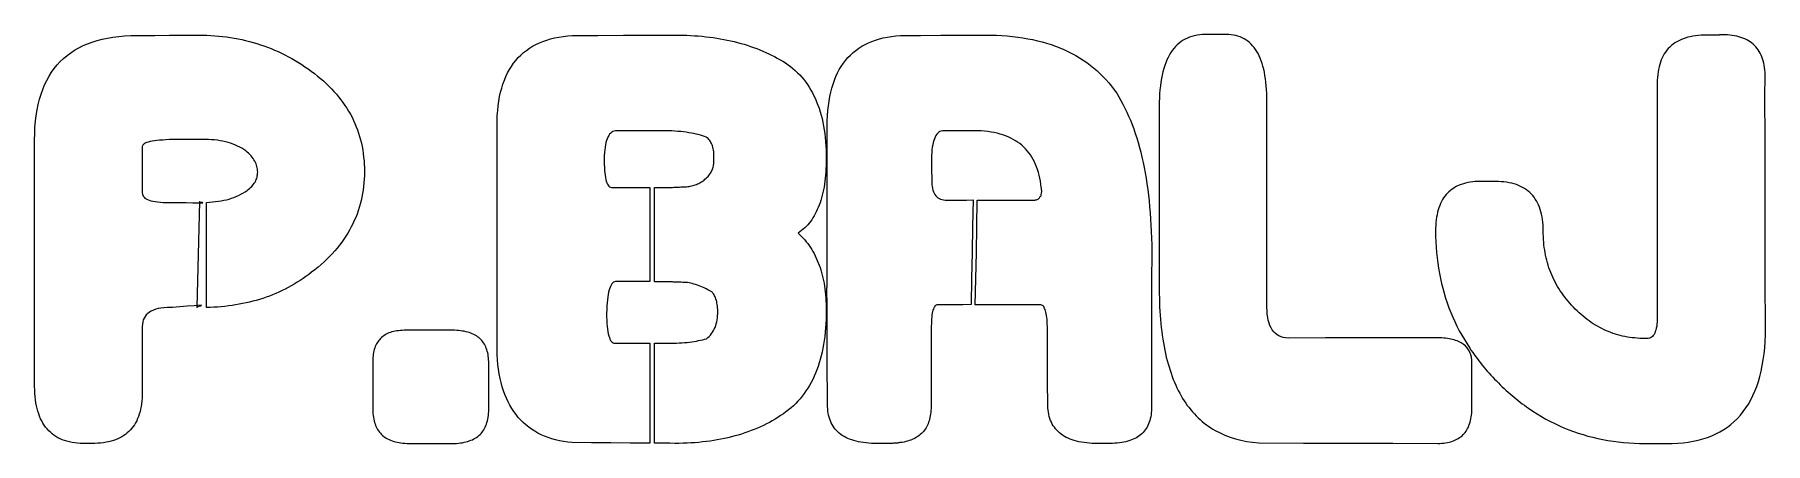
# Model space of a CAD drawing. Header units: millimetres. Extents: x 8 to 95, y 4 to 126.
# Drawn here: x 52.58 to 65.52, y 3.61 to 6.66 of the extents above; entities that cross this region are included whole.
import ezdxf

# ---------------------------------------------------------------- set-up
doc = ezdxf.new("R2010")
doc.units = ezdxf.units.MM
doc.header["$MEASUREMENT"] = 0
doc.layers.add('text outlines', color=7, linetype='Continuous', lineweight=0)

# ---------------------------------------------------------------- blocks, each defined once
blk = doc.blocks.new('Block_0')
at = {"layer": 'text outlines', "color": 7, "lineweight": 9}
for points, knots in [([(54.669, 6.371), (54.607, 6.419), (54.542, 6.461), (54.474, 6.497), (54.407, 6.533), (54.337, 6.563), (54.265, 6.587), (54.193, 6.611), (54.118, 6.629), (54.041, 6.641), (53.964, 6.653), (53.885, 6.659), (53.803, 6.659), (53.803, 6.659), (53.694, 6.659), (53.694, 6.659), (53.694, 6.659), (53.585, 6.658), (53.585, 6.658), (53.585, 6.658), (53.476, 6.657), (53.476, 6.657), (53.476, 6.657), (53.367, 6.656), (53.367, 6.656), (53.367, 6.656), (53.361, 6.656), (53.361, 6.656), (53.361, 6.656), (53.355, 6.656), (53.355, 6.656), (53.355, 6.656), (53.349, 6.656), (53.349, 6.656), (53.349, 6.656), (53.343, 6.656), (53.343, 6.656), (53.215, 6.656), (53.103, 6.64), (53.008, 6.607), (52.912, 6.575), (52.832, 6.526), (52.769, 6.461), (52.705, 6.396), (52.657, 6.314), (52.625, 6.217), (52.593, 6.119), (52.577, 6.005), (52.577, 5.875), (52.577, 5.875), (52.577, 5.414), (52.577, 5.414), (52.577, 5.414), (52.577, 4.953), (52.577, 4.953), (52.577, 4.953), (52.577, 4.492), (52.577, 4.492), (52.577, 4.492), (52.577, 4.031), (52.577, 4.031), (52.578, 3.96), (52.586, 3.899), (52.602, 3.846), (52.617, 3.793), (52.64, 3.749), (52.671, 3.713), (52.701, 3.678), (52.739, 3.651), (52.784, 3.633), (52.829, 3.615), (52.881, 3.606), (52.941, 3.605), (52.941, 3.605), (52.963, 3.605), (52.963, 3.605), (52.963, 3.605), (52.985, 3.605), (52.985, 3.605), (52.985, 3.605), (53.006, 3.605), (53.006, 3.605), (53.006, 3.605), (53.028, 3.605), (53.028, 3.605), (53.087, 3.607), (53.139, 3.616), (53.183, 3.633), (53.227, 3.649), (53.264, 3.674), (53.294, 3.706), (53.323, 3.738), (53.345, 3.777), (53.36, 3.825), (53.375, 3.872), (53.382, 3.927), (53.382, 3.99), (53.382, 3.99), (53.382, 4.112), (53.382, 4.112), (53.382, 4.112), (53.382, 4.235), (53.382, 4.235), (53.382, 4.235), (53.382, 4.358), (53.382, 4.358), (53.382, 4.358), (53.382, 4.48), (53.382, 4.48), (53.382, 4.504), (53.386, 4.525), (53.395, 4.542), (53.404, 4.56), (53.417, 4.575), (53.435, 4.587), (53.453, 4.598), (53.475, 4.607), (53.501, 4.613), (53.528, 4.619), (53.558, 4.622), (53.594, 4.622), (53.594, 4.622), (53.597, 4.622), (53.597, 4.622), (53.597, 4.622), (53.601, 4.622), (53.601, 4.622), (53.601, 4.622), (53.604, 4.622), (53.604, 4.622), (53.604, 4.622), (53.608, 4.622), (53.608, 4.622), (53.608, 4.622), (53.662, 4.626), (53.662, 4.626), (53.662, 4.626), (53.717, 4.631), (53.717, 4.631), (53.717, 4.631), (53.771, 4.635), (53.771, 4.635), (53.771, 4.635), (53.826, 4.639), (53.826, 4.639), (53.826, 4.639), (53.817, 4.635), (53.817, 4.635), (53.817, 4.635), (53.808, 4.632), (53.808, 4.632), (53.808, 4.632), (53.798, 4.628), (53.798, 4.628), (53.798, 4.628), (53.789, 4.625), (53.789, 4.625), (53.791, 4.625), (53.792, 4.625), (53.791, 4.625), (53.791, 4.625), (53.79, 4.625), (53.789, 4.625), (53.789, 4.625), (53.788, 4.625), (53.787, 4.625), (53.787, 4.625), (53.788, 4.625), (53.789, 4.625), (53.789, 4.625), (53.794, 4.821), (53.794, 4.821), (53.794, 4.821), (53.8, 5.018), (53.8, 5.018), (53.8, 5.018), (53.805, 5.215), (53.805, 5.215), (53.805, 5.215), (53.81, 5.412), (53.81, 5.412), (53.807, 5.412), (53.808, 5.412), (53.811, 5.411), (53.813, 5.41), (53.817, 5.409), (53.822, 5.408), (53.826, 5.407), (53.83, 5.407), (53.833, 5.406), (53.835, 5.405), (53.836, 5.405), (53.833, 5.405), (53.833, 5.405), (53.828, 5.405), (53.828, 5.405), (53.828, 5.405), (53.822, 5.405), (53.822, 5.405), (53.822, 5.405), (53.816, 5.405), (53.816, 5.405), (53.816, 5.405), (53.811, 5.405), (53.811, 5.405), (53.811, 5.405), (53.76, 5.405), (53.76, 5.405), (53.76, 5.405), (53.71, 5.406), (53.71, 5.406), (53.71, 5.406), (53.66, 5.406), (53.66, 5.406), (53.66, 5.406), (53.609, 5.406), (53.609, 5.406), (53.609, 5.406), (53.604, 5.406), (53.604, 5.406), (53.604, 5.406), (53.598, 5.406), (53.598, 5.406), (53.598, 5.406), (53.593, 5.406), (53.593, 5.406), (53.593, 5.406), (53.587, 5.406), (53.587, 5.406), (53.553, 5.406), (53.523, 5.408), (53.497, 5.411), (53.472, 5.414), (53.45, 5.418), (53.433, 5.424), (53.416, 5.43), (53.403, 5.438), (53.395, 5.447), (53.386, 5.456), (53.382, 5.466), (53.382, 5.478), (53.382, 5.478), (53.382, 5.565), (53.382, 5.565), (53.382, 5.565), (53.382, 5.652), (53.382, 5.652), (53.382, 5.652), (53.382, 5.739), (53.382, 5.739), (53.382, 5.739), (53.382, 5.825), (53.382, 5.825), (53.382, 5.833), (53.387, 5.84), (53.396, 5.846), (53.406, 5.852), (53.42, 5.857), (53.44, 5.862), (53.459, 5.866), (53.483, 5.87), (53.512, 5.872), (53.541, 5.875), (53.574, 5.877), (53.613, 5.878), (53.613, 5.878), (53.673, 5.878), (53.673, 5.878), (53.673, 5.878), (53.733, 5.878), (53.733, 5.878), (53.733, 5.878), (53.793, 5.878), (53.793, 5.878), (53.793, 5.878), (53.854, 5.878), (53.854, 5.878), (53.885, 5.878), (53.915, 5.876), (53.944, 5.872), (53.972, 5.868), (53.999, 5.862), (54.024, 5.855), (54.049, 5.848), (54.073, 5.839), (54.095, 5.829), (54.117, 5.819), (54.137, 5.807), (54.156, 5.793), (54.171, 5.781), (54.184, 5.769), (54.195, 5.756), (54.206, 5.743), (54.215, 5.731), (54.223, 5.717), (54.23, 5.704), (54.236, 5.69), (54.239, 5.677), (54.243, 5.663), (54.245, 5.648), (54.245, 5.634), (54.245, 5.621), (54.243, 5.608), (54.24, 5.596), (54.237, 5.584), (54.232, 5.572), (54.225, 5.56), (54.218, 5.549), (54.21, 5.538), (54.2, 5.527), (54.19, 5.517), (54.178, 5.507), (54.165, 5.497), (54.146, 5.483), (54.125, 5.471), (54.102, 5.46), (54.08, 5.449), (54.056, 5.44), (54.031, 5.433), (54.006, 5.426), (53.979, 5.42), (53.951, 5.416), (53.923, 5.412), (53.893, 5.409), (53.862, 5.408), (53.862, 5.408), (53.862, 5.212), (53.862, 5.212), (53.862, 5.212), (53.862, 5.015), (53.862, 5.015), (53.862, 5.015), (53.862, 4.819), (53.862, 4.819), (53.862, 4.819), (53.862, 4.622), (53.862, 4.622), (53.937, 4.623), (54.009, 4.629), (54.08, 4.641), (54.15, 4.652), (54.217, 4.669), (54.283, 4.69), (54.349, 4.712), (54.412, 4.739), (54.473, 4.772), (54.534, 4.804), (54.592, 4.842), (54.648, 4.885), (54.714, 4.935), (54.772, 4.989), (54.821, 5.045), (54.87, 5.101), (54.912, 5.161), (54.944, 5.224), (54.977, 5.286), (55.002, 5.352), (55.018, 5.421), (55.035, 5.49), (55.043, 5.562), (55.043, 5.637), (55.043, 5.712), (55.035, 5.783), (55.02, 5.85), (55.004, 5.918), (54.981, 5.983), (54.95, 6.044), (54.918, 6.105), (54.879, 6.163), (54.833, 6.217), (54.786, 6.272), (54.731, 6.323), (54.669, 6.371)], [0, 0, 0, 0, 1, 1, 1, 2, 2, 2, 3, 3, 3, 4, 4, 4, 5, 5, 5, 6, 6, 6, 7, 7, 7, 8, 8, 8, 9, 9, 9, 10, 10, 10, 11, 11, 11, 12, 12, 12, 13, 13, 13, 14, 14, 14, 15, 15, 15, 16, 16, 16, 17, 17, 17, 18, 18, 18, 19, 19, 19, 20, 20, 20, 21, 21, 21, 22, 22, 22, 23, 23, 23, 24, 24, 24, 25, 25, 25, 26, 26, 26, 27, 27, 27, 28, 28, 28, 29, 29, 29, 30, 30, 30, 31, 31, 31, 32, 32, 32, 33, 33, 33, 34, 34, 34, 35, 35, 35, 36, 36, 36, 37, 37, 37, 38, 38, 38, 39, 39, 39, 40, 40, 40, 41, 41, 41, 42, 42, 42, 43, 43, 43, 44, 44, 44, 45, 45, 45, 46, 46, 46, 47, 47, 47, 48, 48, 48, 49, 49, 49, 50, 50, 50, 51, 51, 51, 52, 52, 52, 53, 53, 53, 54, 54, 54, 55, 55, 55, 56, 56, 56, 57, 57, 57, 58, 58, 58, 59, 59, 59, 60, 60, 60, 61, 61, 61, 62, 62, 62, 63, 63, 63, 64, 64, 64, 65, 65, 65, 66, 66, 66, 67, 67, 67, 68, 68, 68, 69, 69, 69, 70, 70, 70, 71, 71, 71, 72, 72, 72, 73, 73, 73, 74, 74, 74, 75, 75, 75, 76, 76, 76, 77, 77, 77, 78, 78, 78, 79, 79, 79, 80, 80, 80, 81, 81, 81, 82, 82, 82, 83, 83, 83, 84, 84, 84, 85, 85, 85, 86, 86, 86, 87, 87, 87, 88, 88, 88, 89, 89, 89, 90, 90, 90, 91, 91, 91, 92, 92, 92, 93, 93, 93, 94, 94, 94, 95, 95, 95, 96, 96, 96, 97, 97, 97, 98, 98, 98, 99, 99, 99, 100, 100, 100, 101, 101, 101, 102, 102, 102, 103, 103, 103, 104, 104, 104, 105, 105, 105, 106, 106, 106, 107, 107, 107, 108, 108, 108, 109, 109, 109, 110, 110, 110, 111, 111, 111, 112, 112, 112, 113, 113, 113, 114, 114, 114, 115, 115, 115, 116, 116, 116, 117, 117, 117, 118, 118, 118, 119, 119, 119, 120, 120, 120, 121, 121, 121, 122, 122, 122, 123, 123, 123, 124, 124, 124, 124]), ([(58.495, 5.735), (58.495, 5.823), (58.489, 5.905), (58.475, 5.979), (58.462, 6.054), (58.441, 6.122), (58.414, 6.182), (58.387, 6.243), (58.353, 6.297), (58.313, 6.344), (58.272, 6.39), (58.225, 6.43), (58.171, 6.463), (58.117, 6.495), (58.059, 6.524), (57.998, 6.549), (57.938, 6.573), (57.874, 6.594), (57.807, 6.61), (57.739, 6.627), (57.669, 6.639), (57.595, 6.647), (57.521, 6.655), (57.444, 6.659), (57.364, 6.659), (57.364, 6.659), (57.172, 6.659), (57.172, 6.659), (57.172, 6.659), (56.98, 6.658), (56.98, 6.658), (56.98, 6.658), (56.788, 6.657), (56.788, 6.657), (56.788, 6.657), (56.597, 6.656), (56.597, 6.656), (56.503, 6.65), (56.421, 6.632), (56.351, 6.601), (56.28, 6.57), (56.222, 6.526), (56.175, 6.47), (56.128, 6.413), (56.093, 6.344), (56.069, 6.262), (56.046, 6.181), (56.034, 6.086), (56.034, 5.979), (56.034, 5.979), (56.034, 5.551), (56.034, 5.551), (56.034, 5.551), (56.034, 5.124), (56.034, 5.124), (56.034, 5.124), (56.034, 4.696), (56.034, 4.696), (56.034, 4.696), (56.034, 4.269), (56.034, 4.269), (56.041, 4.167), (56.057, 4.077), (56.083, 3.999), (56.11, 3.921), (56.147, 3.855), (56.193, 3.8), (56.24, 3.745), (56.297, 3.702), (56.364, 3.67), (56.431, 3.639), (56.508, 3.619), (56.595, 3.611), (56.595, 3.611), (56.74, 3.61), (56.74, 3.61), (56.74, 3.61), (56.885, 3.609), (56.885, 3.609), (56.885, 3.609), (57.03, 3.608), (57.03, 3.608), (57.03, 3.608), (57.176, 3.608), (57.176, 3.608), (57.176, 3.608), (57.176, 3.794), (57.176, 3.794), (57.176, 3.794), (57.176, 3.981), (57.176, 3.981), (57.176, 3.981), (57.176, 4.168), (57.176, 4.168), (57.176, 4.168), (57.176, 4.355), (57.176, 4.355), (57.176, 4.355), (57.111, 4.355), (57.111, 4.355), (57.111, 4.355), (57.046, 4.355), (57.046, 4.355), (57.046, 4.355), (56.981, 4.354), (56.981, 4.354), (56.981, 4.354), (56.916, 4.354), (56.916, 4.354), (56.906, 4.354), (56.897, 4.359), (56.889, 4.368), (56.881, 4.377), (56.875, 4.392), (56.87, 4.41), (56.864, 4.429), (56.86, 4.453), (56.858, 4.481), (56.855, 4.509), (56.853, 4.542), (56.853, 4.579), (56.854, 4.618), (56.856, 4.651), (56.859, 4.68), (56.862, 4.709), (56.867, 4.733), (56.872, 4.753), (56.878, 4.773), (56.885, 4.788), (56.892, 4.798), (56.9, 4.808), (56.909, 4.814), (56.92, 4.815), (56.92, 4.815), (56.984, 4.815), (56.984, 4.815), (56.984, 4.815), (57.048, 4.815), (57.048, 4.815), (57.048, 4.815), (57.112, 4.815), (57.112, 4.815), (57.112, 4.815), (57.176, 4.815), (57.176, 4.815), (57.176, 4.815), (57.176, 4.991), (57.176, 4.991), (57.176, 4.991), (57.176, 5.168), (57.176, 5.168), (57.176, 5.168), (57.176, 5.344), (57.176, 5.344), (57.176, 5.344), (57.176, 5.52), (57.176, 5.52), (57.176, 5.52), (57.109, 5.52), (57.109, 5.52), (57.109, 5.52), (57.042, 5.519), (57.042, 5.519), (57.042, 5.519), (56.976, 5.518), (56.976, 5.518), (56.976, 5.518), (56.909, 5.518), (56.909, 5.518), (56.909, 5.518), (56.906, 5.518), (56.906, 5.518), (56.906, 5.518), (56.903, 5.518), (56.903, 5.518), (56.903, 5.518), (56.9, 5.518), (56.9, 5.518), (56.9, 5.518), (56.897, 5.518), (56.897, 5.518), (56.887, 5.518), (56.878, 5.522), (56.87, 5.53), (56.863, 5.538), (56.856, 5.55), (56.851, 5.567), (56.846, 5.583), (56.842, 5.604), (56.84, 5.628), (56.837, 5.653), (56.836, 5.681), (56.836, 5.714), (56.836, 5.714), (56.836, 5.719), (56.836, 5.719), (56.836, 5.719), (56.836, 5.724), (56.836, 5.724), (56.836, 5.724), (56.836, 5.73), (56.836, 5.73), (56.836, 5.73), (56.836, 5.735), (56.836, 5.735), (56.836, 5.767), (56.838, 5.796), (56.842, 5.821), (56.845, 5.846), (56.851, 5.867), (56.858, 5.884), (56.865, 5.902), (56.873, 5.915), (56.884, 5.925), (56.894, 5.935), (56.906, 5.941), (56.92, 5.943), (56.92, 5.943), (57.013, 5.943), (57.013, 5.943), (57.013, 5.943), (57.106, 5.943), (57.106, 5.943), (57.106, 5.943), (57.199, 5.943), (57.199, 5.943), (57.199, 5.943), (57.292, 5.943), (57.292, 5.943), (57.325, 5.943), (57.357, 5.941), (57.386, 5.939), (57.416, 5.937), (57.443, 5.933), (57.469, 5.929), (57.494, 5.925), (57.518, 5.921), (57.539, 5.915), (57.561, 5.909), (57.58, 5.903), (57.598, 5.895), (57.608, 5.889), (57.616, 5.881), (57.624, 5.871), (57.631, 5.862), (57.637, 5.851), (57.642, 5.839), (57.647, 5.827), (57.65, 5.813), (57.653, 5.798), (57.655, 5.783), (57.656, 5.766), (57.656, 5.749), (57.656, 5.745), (57.656, 5.742), (57.656, 5.738), (57.656, 5.734), (57.656, 5.731), (57.656, 5.727), (57.656, 5.723), (57.655, 5.72), (57.655, 5.716), (57.655, 5.712), (57.655, 5.708), (57.655, 5.704), (57.655, 5.693), (57.653, 5.683), (57.65, 5.672), (57.648, 5.661), (57.644, 5.651), (57.638, 5.641), (57.633, 5.63), (57.626, 5.62), (57.618, 5.61), (57.61, 5.6), (57.6, 5.59), (57.589, 5.581), (57.58, 5.572), (57.57, 5.565), (57.559, 5.559), (57.548, 5.552), (57.537, 5.547), (57.525, 5.542), (57.514, 5.538), (57.502, 5.534), (57.489, 5.531), (57.476, 5.528), (57.463, 5.526), (57.45, 5.525), (57.436, 5.524), (57.422, 5.523), (57.408, 5.523), (57.394, 5.522), (57.38, 5.521), (57.366, 5.521), (57.352, 5.52), (57.338, 5.52), (57.324, 5.52), (57.309, 5.52), (57.295, 5.519), (57.28, 5.519), (57.28, 5.519), (57.273, 5.519), (57.273, 5.519), (57.273, 5.519), (57.265, 5.519), (57.265, 5.519), (57.265, 5.519), (57.257, 5.519), (57.257, 5.519), (57.257, 5.519), (57.249, 5.519), (57.249, 5.519), (57.249, 5.519), (57.24, 5.519), (57.24, 5.519), (57.24, 5.519), (57.231, 5.519), (57.231, 5.519), (57.231, 5.519), (57.221, 5.519), (57.221, 5.519), (57.221, 5.519), (57.212, 5.519), (57.212, 5.519), (57.212, 5.519), (57.212, 5.343), (57.212, 5.343), (57.212, 5.343), (57.212, 5.167), (57.212, 5.167), (57.212, 5.167), (57.212, 4.99), (57.212, 4.99), (57.212, 4.99), (57.212, 4.814), (57.212, 4.814), (57.212, 4.814), (57.225, 4.814), (57.225, 4.814), (57.225, 4.814), (57.238, 4.814), (57.238, 4.814), (57.238, 4.814), (57.252, 4.814), (57.252, 4.814), (57.252, 4.814), (57.265, 4.814), (57.265, 4.814), (57.265, 4.814), (57.273, 4.814), (57.273, 4.814), (57.273, 4.814), (57.281, 4.814), (57.281, 4.814), (57.281, 4.814), (57.289, 4.814), (57.289, 4.814), (57.289, 4.814), (57.297, 4.814), (57.297, 4.814), (57.305, 4.814), (57.313, 4.813), (57.322, 4.813), (57.332, 4.813), (57.342, 4.813), (57.354, 4.812), (57.365, 4.812), (57.377, 4.812), (57.391, 4.811), (57.404, 4.811), (57.419, 4.81), (57.434, 4.809), (57.449, 4.809), (57.465, 4.807), (57.482, 4.803), (57.498, 4.8), (57.514, 4.795), (57.532, 4.789), (57.549, 4.784), (57.566, 4.776), (57.584, 4.768), (57.602, 4.759), (57.62, 4.75), (57.639, 4.738), (57.646, 4.733), (57.652, 4.725), (57.657, 4.717), (57.663, 4.708), (57.667, 4.697), (57.671, 4.685), (57.675, 4.673), (57.678, 4.659), (57.68, 4.644), (57.683, 4.628), (57.684, 4.612), (57.685, 4.593), (57.685, 4.57), (57.683, 4.549), (57.68, 4.529), (57.676, 4.509), (57.671, 4.491), (57.664, 4.473), (57.657, 4.456), (57.648, 4.441), (57.637, 4.426), (57.627, 4.412), (57.614, 4.399), (57.6, 4.388), (57.582, 4.383), (57.562, 4.378), (57.541, 4.374), (57.52, 4.37), (57.498, 4.366), (57.473, 4.363), (57.449, 4.36), (57.423, 4.358), (57.396, 4.357), (57.369, 4.355), (57.34, 4.354), (57.309, 4.354), (57.309, 4.354), (57.285, 4.354), (57.285, 4.354), (57.285, 4.354), (57.261, 4.354), (57.261, 4.354), (57.261, 4.354), (57.236, 4.354), (57.236, 4.354), (57.236, 4.354), (57.212, 4.354), (57.212, 4.354), (57.212, 4.354), (57.212, 4.167), (57.212, 4.167), (57.212, 4.167), (57.212, 3.98), (57.212, 3.98), (57.212, 3.98), (57.212, 3.793), (57.212, 3.793), (57.212, 3.793), (57.212, 3.606), (57.212, 3.606), (57.212, 3.606), (57.25, 3.606), (57.25, 3.606), (57.25, 3.606), (57.288, 3.606), (57.288, 3.606), (57.288, 3.606), (57.326, 3.606), (57.326, 3.606), (57.326, 3.606), (57.364, 3.605), (57.364, 3.605), (57.446, 3.605), (57.524, 3.61), (57.599, 3.619), (57.673, 3.628), (57.744, 3.642), (57.812, 3.661), (57.879, 3.679), (57.943, 3.702), (58.004, 3.73), (58.064, 3.757), (58.121, 3.79), (58.175, 3.827), (58.228, 3.863), (58.275, 3.907), (58.315, 3.958), (58.355, 4.009), (58.389, 4.066), (58.415, 4.131), (58.442, 4.196), (58.462, 4.267), (58.475, 4.346), (58.489, 4.424), (58.495, 4.509), (58.495, 4.602), (58.495, 4.666), (58.491, 4.726), (58.482, 4.782), (58.474, 4.839), (58.46, 4.891), (58.443, 4.939), (58.425, 4.987), (58.403, 5.031), (58.377, 5.071), (58.351, 5.11), (58.32, 5.146), (58.285, 5.178), (58.32, 5.201), (58.351, 5.23), (58.377, 5.265), (58.403, 5.3), (58.425, 5.341), (58.443, 5.387), (58.46, 5.433), (58.474, 5.486), (58.482, 5.544), (58.491, 5.602), (58.495, 5.665), (58.495, 5.735)], [0, 0, 0, 0, 1, 1, 1, 2, 2, 2, 3, 3, 3, 4, 4, 4, 5, 5, 5, 6, 6, 6, 7, 7, 7, 8, 8, 8, 9, 9, 9, 10, 10, 10, 11, 11, 11, 12, 12, 12, 13, 13, 13, 14, 14, 14, 15, 15, 15, 16, 16, 16, 17, 17, 17, 18, 18, 18, 19, 19, 19, 20, 20, 20, 21, 21, 21, 22, 22, 22, 23, 23, 23, 24, 24, 24, 25, 25, 25, 26, 26, 26, 27, 27, 27, 28, 28, 28, 29, 29, 29, 30, 30, 30, 31, 31, 31, 32, 32, 32, 33, 33, 33, 34, 34, 34, 35, 35, 35, 36, 36, 36, 37, 37, 37, 38, 38, 38, 39, 39, 39, 40, 40, 40, 41, 41, 41, 42, 42, 42, 43, 43, 43, 44, 44, 44, 45, 45, 45, 46, 46, 46, 47, 47, 47, 48, 48, 48, 49, 49, 49, 50, 50, 50, 51, 51, 51, 52, 52, 52, 53, 53, 53, 54, 54, 54, 55, 55, 55, 56, 56, 56, 57, 57, 57, 58, 58, 58, 59, 59, 59, 60, 60, 60, 61, 61, 61, 62, 62, 62, 63, 63, 63, 64, 64, 64, 65, 65, 65, 66, 66, 66, 67, 67, 67, 68, 68, 68, 69, 69, 69, 70, 70, 70, 71, 71, 71, 72, 72, 72, 73, 73, 73, 74, 74, 74, 75, 75, 75, 76, 76, 76, 77, 77, 77, 78, 78, 78, 79, 79, 79, 80, 80, 80, 81, 81, 81, 82, 82, 82, 83, 83, 83, 84, 84, 84, 85, 85, 85, 86, 86, 86, 87, 87, 87, 88, 88, 88, 89, 89, 89, 90, 90, 90, 91, 91, 91, 92, 92, 92, 93, 93, 93, 94, 94, 94, 95, 95, 95, 96, 96, 96, 97, 97, 97, 98, 98, 98, 99, 99, 99, 100, 100, 100, 101, 101, 101, 102, 102, 102, 103, 103, 103, 104, 104, 104, 105, 105, 105, 106, 106, 106, 107, 107, 107, 108, 108, 108, 109, 109, 109, 110, 110, 110, 111, 111, 111, 112, 112, 112, 113, 113, 113, 114, 114, 114, 115, 115, 115, 116, 116, 116, 117, 117, 117, 118, 118, 118, 119, 119, 119, 120, 120, 120, 121, 121, 121, 122, 122, 122, 123, 123, 123, 124, 124, 124, 125, 125, 125, 126, 126, 126, 127, 127, 127, 128, 128, 128, 129, 129, 129, 130, 130, 130, 131, 131, 131, 132, 132, 132, 133, 133, 133, 134, 134, 134, 135, 135, 135, 136, 136, 136, 137, 137, 137, 138, 138, 138, 139, 139, 139, 140, 140, 140, 141, 141, 141, 142, 142, 142, 143, 143, 143, 144, 144, 144, 145, 145, 145, 146, 146, 146, 147, 147, 147, 148, 148, 148, 149, 149, 149, 150, 150, 150, 151, 151, 151, 152, 152, 152, 153, 153, 153, 154, 154, 154, 155, 155, 155, 156, 156, 156, 157, 157, 157, 158, 158, 158, 159, 159, 159, 160, 160, 160, 161, 161, 161, 162, 162, 162, 163, 163, 163, 164, 164, 164, 165, 165, 165, 166, 166, 166, 167, 167, 167, 168, 168, 168, 168]), ([(60.667, 6.224), (60.617, 6.296), (60.559, 6.36), (60.494, 6.414), (60.428, 6.469), (60.354, 6.514), (60.272, 6.55), (60.19, 6.587), (60.1, 6.614), (60.002, 6.632), (59.904, 6.65), (59.798, 6.659), (59.684, 6.659), (59.684, 6.659), (59.676, 6.659), (59.676, 6.659), (59.676, 6.659), (59.668, 6.659), (59.668, 6.659), (59.668, 6.659), (59.661, 6.659), (59.661, 6.659), (59.661, 6.659), (59.653, 6.659), (59.653, 6.659), (59.653, 6.659), (59.502, 6.659), (59.502, 6.659), (59.502, 6.659), (59.351, 6.658), (59.351, 6.658), (59.351, 6.658), (59.201, 6.657), (59.201, 6.657), (59.201, 6.657), (59.05, 6.656), (59.05, 6.656), (58.959, 6.65), (58.879, 6.632), (58.811, 6.601), (58.742, 6.57), (58.685, 6.526), (58.64, 6.47), (58.594, 6.413), (58.56, 6.344), (58.537, 6.262), (58.514, 6.181), (58.503, 6.086), (58.503, 5.979), (58.503, 5.979), (58.503, 5.677), (58.503, 5.677), (58.503, 5.677), (58.503, 5.375), (58.503, 5.375), (58.503, 5.375), (58.503, 5.073), (58.503, 5.073), (58.503, 5.073), (58.503, 4.771), (58.503, 4.771), (58.503, 4.771), (58.503, 4.771), (58.503, 4.771), (58.503, 4.771), (58.502, 4.771), (58.502, 4.771), (58.502, 4.771), (58.502, 4.771), (58.502, 4.771), (58.502, 4.771), (58.501, 4.771), (58.501, 4.771), (58.501, 4.771), (58.502, 4.618), (58.502, 4.618), (58.502, 4.618), (58.502, 4.465), (58.502, 4.465), (58.502, 4.465), (58.503, 4.312), (58.503, 4.312), (58.503, 4.312), (58.503, 4.159), (58.503, 4.159), (58.503, 4.159), (58.503, 4.096), (58.503, 4.096), (58.503, 4.096), (58.504, 4.033), (58.504, 4.033), (58.504, 4.033), (58.504, 3.971), (58.504, 3.971), (58.504, 3.971), (58.505, 3.908), (58.505, 3.908), (58.505, 3.908), (58.505, 3.906), (58.505, 3.906), (58.505, 3.906), (58.505, 3.904), (58.505, 3.904), (58.505, 3.904), (58.505, 3.901), (58.505, 3.901), (58.505, 3.901), (58.505, 3.899), (58.505, 3.899), (58.505, 3.851), (58.512, 3.809), (58.527, 3.773), (58.541, 3.736), (58.563, 3.706), (58.592, 3.681), (58.622, 3.657), (58.658, 3.638), (58.702, 3.626), (58.746, 3.613), (58.797, 3.606), (58.855, 3.605), (58.855, 3.605), (58.889, 3.605), (58.889, 3.605), (58.889, 3.605), (58.923, 3.605), (58.923, 3.605), (58.923, 3.605), (58.957, 3.605), (58.957, 3.605), (58.957, 3.605), (58.992, 3.605), (58.992, 3.605), (58.997, 3.606), (59.002, 3.606), (59.007, 3.606), (59.011, 3.607), (59.016, 3.607), (59.021, 3.607), (59.025, 3.608), (59.03, 3.608), (59.034, 3.609), (59.038, 3.609), (59.042, 3.61), (59.046, 3.611), (59.046, 3.611), (59.047, 3.611), (59.047, 3.611), (59.047, 3.611), (59.048, 3.611), (59.048, 3.611), (59.048, 3.611), (59.049, 3.611), (59.049, 3.611), (59.049, 3.611), (59.05, 3.611), (59.05, 3.611), (59.088, 3.616), (59.121, 3.626), (59.15, 3.64), (59.179, 3.654), (59.202, 3.673), (59.222, 3.695), (59.241, 3.718), (59.255, 3.744), (59.265, 3.775), (59.274, 3.806), (59.279, 3.841), (59.279, 3.881), (59.279, 3.881), (59.279, 3.913), (59.279, 3.913), (59.279, 3.913), (59.279, 3.945), (59.279, 3.945), (59.279, 3.945), (59.279, 3.977), (59.279, 3.977), (59.279, 3.977), (59.279, 4.009), (59.279, 4.009), (59.279, 4.017), (59.279, 4.025), (59.28, 4.033), (59.28, 4.041), (59.28, 4.049), (59.28, 4.057), (59.28, 4.066), (59.28, 4.074), (59.28, 4.082), (59.281, 4.091), (59.281, 4.099), (59.281, 4.108), (59.281, 4.108), (59.281, 4.201), (59.281, 4.201), (59.281, 4.201), (59.281, 4.295), (59.281, 4.295), (59.281, 4.295), (59.281, 4.388), (59.281, 4.388), (59.281, 4.388), (59.281, 4.482), (59.281, 4.482), (59.281, 4.509), (59.282, 4.532), (59.284, 4.552), (59.286, 4.571), (59.289, 4.588), (59.293, 4.601), (59.297, 4.614), (59.302, 4.624), (59.308, 4.631), (59.313, 4.638), (59.32, 4.641), (59.329, 4.641), (59.329, 4.641), (59.391, 4.641), (59.391, 4.641), (59.391, 4.641), (59.454, 4.642), (59.454, 4.642), (59.454, 4.642), (59.516, 4.642), (59.516, 4.642), (59.516, 4.642), (59.579, 4.643), (59.579, 4.643), (59.579, 4.643), (59.582, 4.839), (59.582, 4.839), (59.582, 4.839), (59.586, 5.034), (59.586, 5.034), (59.586, 5.034), (59.59, 5.23), (59.59, 5.23), (59.59, 5.23), (59.593, 5.426), (59.593, 5.426), (59.593, 5.426), (59.545, 5.425), (59.545, 5.425), (59.545, 5.425), (59.496, 5.425), (59.496, 5.425), (59.496, 5.425), (59.447, 5.424), (59.447, 5.424), (59.447, 5.424), (59.398, 5.424), (59.398, 5.424), (59.38, 5.424), (59.364, 5.426), (59.35, 5.432), (59.336, 5.438), (59.324, 5.446), (59.314, 5.457), (59.305, 5.469), (59.297, 5.483), (59.292, 5.5), (59.287, 5.517), (59.285, 5.536), (59.284, 5.559), (59.284, 5.559), (59.284, 5.598), (59.284, 5.598), (59.284, 5.598), (59.283, 5.636), (59.283, 5.636), (59.283, 5.636), (59.283, 5.675), (59.283, 5.675), (59.283, 5.675), (59.282, 5.714), (59.282, 5.714), (59.282, 5.714), (59.282, 5.719), (59.282, 5.719), (59.282, 5.719), (59.282, 5.724), (59.282, 5.724), (59.282, 5.724), (59.282, 5.73), (59.282, 5.73), (59.282, 5.73), (59.282, 5.735), (59.282, 5.735), (59.283, 5.767), (59.284, 5.796), (59.288, 5.821), (59.292, 5.846), (59.297, 5.867), (59.304, 5.884), (59.31, 5.902), (59.319, 5.915), (59.329, 5.925), (59.339, 5.935), (59.351, 5.941), (59.364, 5.943), (59.364, 5.943), (59.437, 5.943), (59.437, 5.943), (59.437, 5.943), (59.509, 5.943), (59.509, 5.943), (59.509, 5.943), (59.581, 5.943), (59.581, 5.943), (59.581, 5.943), (59.653, 5.943), (59.653, 5.943), (59.722, 5.938), (59.783, 5.925), (59.836, 5.905), (59.889, 5.885), (59.934, 5.857), (59.971, 5.822), (60.009, 5.786), (60.038, 5.743), (60.06, 5.692), (60.082, 5.642), (60.096, 5.584), (60.103, 5.518), (60.103, 5.515), (60.104, 5.513), (60.104, 5.51), (60.104, 5.508), (60.105, 5.505), (60.105, 5.503), (60.105, 5.501), (60.106, 5.499), (60.106, 5.496), (60.106, 5.494), (60.106, 5.492), (60.106, 5.49), (60.106, 5.481), (60.105, 5.473), (60.103, 5.466), (60.101, 5.458), (60.097, 5.452), (60.093, 5.446), (60.089, 5.441), (60.084, 5.436), (60.077, 5.432), (60.071, 5.429), (60.063, 5.426), (60.055, 5.424), (60.055, 5.424), (59.947, 5.424), (59.947, 5.424), (59.947, 5.424), (59.84, 5.424), (59.84, 5.424), (59.84, 5.424), (59.732, 5.424), (59.732, 5.424), (59.732, 5.424), (59.625, 5.424), (59.625, 5.424), (59.625, 5.424), (59.621, 5.228), (59.621, 5.228), (59.621, 5.228), (59.618, 5.032), (59.618, 5.032), (59.618, 5.032), (59.614, 4.837), (59.614, 4.837), (59.614, 4.837), (59.61, 4.641), (59.61, 4.641), (59.61, 4.641), (59.733, 4.641), (59.733, 4.641), (59.733, 4.641), (59.856, 4.641), (59.856, 4.641), (59.856, 4.641), (59.978, 4.641), (59.978, 4.641), (59.978, 4.641), (60.101, 4.641), (60.101, 4.641), (60.108, 4.64), (60.115, 4.636), (60.121, 4.628), (60.126, 4.621), (60.131, 4.611), (60.135, 4.597), (60.139, 4.583), (60.142, 4.567), (60.144, 4.547), (60.147, 4.527), (60.148, 4.505), (60.149, 4.479), (60.149, 4.479), (60.149, 4.336), (60.149, 4.336), (60.149, 4.336), (60.15, 4.193), (60.15, 4.193), (60.15, 4.193), (60.15, 4.051), (60.15, 4.051), (60.15, 4.051), (60.151, 3.908), (60.151, 3.908), (60.151, 3.858), (60.158, 3.815), (60.173, 3.777), (60.188, 3.74), (60.21, 3.709), (60.239, 3.684), (60.269, 3.658), (60.306, 3.639), (60.35, 3.626), (60.395, 3.613), (60.447, 3.606), (60.506, 3.605), (60.506, 3.605), (60.539, 3.605), (60.539, 3.605), (60.539, 3.605), (60.571, 3.605), (60.571, 3.605), (60.571, 3.605), (60.603, 3.605), (60.603, 3.605), (60.603, 3.605), (60.636, 3.605), (60.636, 3.605), (60.685, 3.607), (60.727, 3.613), (60.764, 3.626), (60.8, 3.638), (60.831, 3.655), (60.855, 3.678), (60.879, 3.701), (60.898, 3.73), (60.91, 3.763), (60.922, 3.797), (60.928, 3.836), (60.928, 3.881), (60.928, 3.881), (60.928, 4.141), (60.928, 4.141), (60.928, 4.141), (60.928, 4.401), (60.928, 4.401), (60.928, 4.401), (60.928, 4.661), (60.928, 4.661), (60.928, 4.661), (60.928, 4.921), (60.928, 4.921), (60.928, 4.927), (60.929, 4.933), (60.929, 4.939), (60.929, 4.945), (60.929, 4.951), (60.929, 4.957), (60.929, 4.963), (60.93, 4.968), (60.93, 4.974), (60.93, 4.98), (60.93, 4.986), (60.93, 4.991), (60.93, 5.127), (60.924, 5.255), (60.913, 5.374), (60.902, 5.493), (60.886, 5.604), (60.864, 5.707), (60.842, 5.81), (60.815, 5.904), (60.782, 5.99), (60.749, 6.076), (60.71, 6.154), (60.667, 6.224)], [0, 0, 0, 0, 1, 1, 1, 2, 2, 2, 3, 3, 3, 4, 4, 4, 5, 5, 5, 6, 6, 6, 7, 7, 7, 8, 8, 8, 9, 9, 9, 10, 10, 10, 11, 11, 11, 12, 12, 12, 13, 13, 13, 14, 14, 14, 15, 15, 15, 16, 16, 16, 17, 17, 17, 18, 18, 18, 19, 19, 19, 20, 20, 20, 21, 21, 21, 22, 22, 22, 23, 23, 23, 24, 24, 24, 25, 25, 25, 26, 26, 26, 27, 27, 27, 28, 28, 28, 29, 29, 29, 30, 30, 30, 31, 31, 31, 32, 32, 32, 33, 33, 33, 34, 34, 34, 35, 35, 35, 36, 36, 36, 37, 37, 37, 38, 38, 38, 39, 39, 39, 40, 40, 40, 41, 41, 41, 42, 42, 42, 43, 43, 43, 44, 44, 44, 45, 45, 45, 46, 46, 46, 47, 47, 47, 48, 48, 48, 49, 49, 49, 50, 50, 50, 51, 51, 51, 52, 52, 52, 53, 53, 53, 54, 54, 54, 55, 55, 55, 56, 56, 56, 57, 57, 57, 58, 58, 58, 59, 59, 59, 60, 60, 60, 61, 61, 61, 62, 62, 62, 63, 63, 63, 64, 64, 64, 65, 65, 65, 66, 66, 66, 67, 67, 67, 68, 68, 68, 69, 69, 69, 70, 70, 70, 71, 71, 71, 72, 72, 72, 73, 73, 73, 74, 74, 74, 75, 75, 75, 76, 76, 76, 77, 77, 77, 78, 78, 78, 79, 79, 79, 80, 80, 80, 81, 81, 81, 82, 82, 82, 83, 83, 83, 84, 84, 84, 85, 85, 85, 86, 86, 86, 87, 87, 87, 88, 88, 88, 89, 89, 89, 90, 90, 90, 91, 91, 91, 92, 92, 92, 93, 93, 93, 94, 94, 94, 95, 95, 95, 96, 96, 96, 97, 97, 97, 98, 98, 98, 99, 99, 99, 100, 100, 100, 101, 101, 101, 102, 102, 102, 103, 103, 103, 104, 104, 104, 105, 105, 105, 106, 106, 106, 107, 107, 107, 108, 108, 108, 109, 109, 109, 110, 110, 110, 111, 111, 111, 112, 112, 112, 113, 113, 113, 114, 114, 114, 115, 115, 115, 116, 116, 116, 117, 117, 117, 118, 118, 118, 119, 119, 119, 120, 120, 120, 121, 121, 121, 122, 122, 122, 123, 123, 123, 124, 124, 124, 125, 125, 125, 126, 126, 126, 127, 127, 127, 128, 128, 128, 129, 129, 129, 130, 130, 130, 131, 131, 131, 132, 132, 132, 133, 133, 133, 134, 134, 134, 135, 135, 135, 136, 136, 136, 137, 137, 137, 138, 138, 138, 139, 139, 139, 140, 140, 140, 141, 141, 141, 142, 142, 142, 143, 143, 143, 144, 144, 144, 145, 145, 145, 146, 146, 146, 147, 147, 147, 148, 148, 148, 149, 149, 149, 150, 150, 150, 151, 151, 151, 152, 152, 152, 153, 153, 153, 154, 154, 154, 155, 155, 155, 156, 156, 156, 157, 157, 157, 158, 158, 158, 159, 159, 159, 160, 160, 160, 160]), ([(63.067, 3.605), (63.067, 3.605), (62.732, 3.606), (62.732, 3.606), (62.732, 3.606), (62.398, 3.607), (62.398, 3.607), (62.398, 3.607), (62.063, 3.608), (62.063, 3.608), (62.063, 3.608), (61.729, 3.609), (61.729, 3.609), (61.605, 3.618), (61.496, 3.649), (61.404, 3.702), (61.311, 3.754), (61.233, 3.829), (61.171, 3.924), (61.109, 4.02), (61.063, 4.138), (61.032, 4.277), (61.001, 4.416), (60.985, 4.577), (60.985, 4.759), (60.985, 4.759), (60.985, 5.1), (60.985, 5.1), (60.985, 5.1), (60.985, 5.442), (60.985, 5.442), (60.985, 5.442), (60.985, 5.783), (60.985, 5.783), (60.985, 5.783), (60.985, 6.124), (60.985, 6.124), (60.985, 6.214), (60.992, 6.293), (61.007, 6.36), (61.021, 6.427), (61.043, 6.483), (61.071, 6.528), (61.1, 6.573), (61.136, 6.607), (61.179, 6.629), (61.221, 6.651), (61.272, 6.663), (61.329, 6.663), (61.329, 6.663), (61.368, 6.663), (61.368, 6.663), (61.368, 6.663), (61.407, 6.663), (61.407, 6.663), (61.407, 6.663), (61.447, 6.663), (61.447, 6.663), (61.447, 6.663), (61.486, 6.663), (61.486, 6.663), (61.537, 6.663), (61.581, 6.652), (61.619, 6.631), (61.657, 6.61), (61.689, 6.579), (61.714, 6.537), (61.74, 6.496), (61.759, 6.444), (61.771, 6.381), (61.784, 6.318), (61.79, 6.245), (61.79, 6.162), (61.79, 6.162), (61.79, 5.778), (61.79, 5.778), (61.79, 5.778), (61.79, 5.394), (61.79, 5.394), (61.79, 5.394), (61.79, 5.01), (61.79, 5.01), (61.79, 5.01), (61.79, 4.625), (61.79, 4.625), (61.79, 4.588), (61.794, 4.554), (61.8, 4.526), (61.807, 4.497), (61.817, 4.473), (61.83, 4.454), (61.843, 4.435), (61.86, 4.42), (61.88, 4.41), (61.9, 4.4), (61.923, 4.394), (61.949, 4.393), (61.949, 4.393), (62.229, 4.394), (62.229, 4.394), (62.229, 4.394), (62.508, 4.394), (62.508, 4.394), (62.508, 4.394), (62.787, 4.395), (62.787, 4.395), (62.787, 4.395), (63.067, 4.395), (63.067, 4.395), (63.109, 4.395), (63.146, 4.39), (63.178, 4.382), (63.21, 4.374), (63.237, 4.362), (63.258, 4.347), (63.28, 4.331), (63.296, 4.311), (63.306, 4.287), (63.317, 4.264), (63.323, 4.236), (63.323, 4.205), (63.323, 4.205), (63.323, 4.12), (63.323, 4.12), (63.323, 4.12), (63.323, 4.034), (63.323, 4.034), (63.323, 4.034), (63.323, 3.949), (63.323, 3.949), (63.323, 3.949), (63.323, 3.863), (63.323, 3.863), (63.322, 3.821), (63.316, 3.783), (63.305, 3.751), (63.294, 3.719), (63.278, 3.692), (63.257, 3.671), (63.235, 3.649), (63.209, 3.633), (63.177, 3.622), (63.145, 3.611), (63.109, 3.606), (63.067, 3.605)], [0, 0, 0, 0, 1, 1, 1, 2, 2, 2, 3, 3, 3, 4, 4, 4, 5, 5, 5, 6, 6, 6, 7, 7, 7, 8, 8, 8, 9, 9, 9, 10, 10, 10, 11, 11, 11, 12, 12, 12, 13, 13, 13, 14, 14, 14, 15, 15, 15, 16, 16, 16, 17, 17, 17, 18, 18, 18, 19, 19, 19, 20, 20, 20, 21, 21, 21, 22, 22, 22, 23, 23, 23, 24, 24, 24, 25, 25, 25, 26, 26, 26, 27, 27, 27, 28, 28, 28, 29, 29, 29, 30, 30, 30, 31, 31, 31, 32, 32, 32, 33, 33, 33, 34, 34, 34, 35, 35, 35, 36, 36, 36, 37, 37, 37, 38, 38, 38, 39, 39, 39, 40, 40, 40, 41, 41, 41, 42, 42, 42, 43, 43, 43, 44, 44, 44, 45, 45, 45, 46, 46, 46, 47, 47, 47, 48, 48, 48, 48]), ([(63.856, 5.193), (63.856, 5.137), (63.86, 5.083), (63.87, 5.032), (63.879, 4.98), (63.893, 4.931), (63.912, 4.883), (63.931, 4.836), (63.954, 4.79), (63.983, 4.747), (64.011, 4.704), (64.044, 4.663), (64.081, 4.624), (64.119, 4.585), (64.158, 4.551), (64.199, 4.521), (64.24, 4.492), (64.283, 4.468), (64.328, 4.448), (64.372, 4.429), (64.419, 4.414), (64.467, 4.404), (64.515, 4.395), (64.565, 4.39), (64.616, 4.39), (64.616, 4.39), (64.62, 4.39), (64.62, 4.39), (64.62, 4.39), (64.624, 4.39), (64.624, 4.39), (64.624, 4.39), (64.628, 4.39), (64.628, 4.39), (64.628, 4.39), (64.632, 4.39), (64.632, 4.39), (64.644, 4.39), (64.656, 4.393), (64.665, 4.4), (64.675, 4.407), (64.683, 4.417), (64.689, 4.43), (64.696, 4.444), (64.7, 4.461), (64.704, 4.481), (64.707, 4.501), (64.708, 4.525), (64.708, 4.552), (64.708, 4.552), (64.708, 4.989), (64.708, 4.989), (64.708, 4.989), (64.708, 5.425), (64.708, 5.425), (64.708, 5.425), (64.708, 5.862), (64.708, 5.862), (64.708, 5.862), (64.708, 6.299), (64.708, 6.299), (64.708, 6.359), (64.716, 6.411), (64.732, 6.457), (64.747, 6.502), (64.771, 6.539), (64.802, 6.569), (64.833, 6.599), (64.872, 6.622), (64.918, 6.637), (64.965, 6.652), (65.019, 6.659), (65.081, 6.659), (65.081, 6.659), (65.104, 6.659), (65.104, 6.659), (65.104, 6.659), (65.126, 6.659), (65.126, 6.659), (65.126, 6.659), (65.149, 6.659), (65.149, 6.659), (65.149, 6.659), (65.171, 6.659), (65.171, 6.659), (65.173, 6.66), (65.175, 6.66), (65.177, 6.66), (65.178, 6.66), (65.18, 6.661), (65.182, 6.661), (65.184, 6.661), (65.186, 6.661), (65.188, 6.661), (65.19, 6.661), (65.192, 6.661), (65.194, 6.661), (65.247, 6.661), (65.294, 6.654), (65.334, 6.641), (65.375, 6.628), (65.408, 6.608), (65.435, 6.581), (65.462, 6.554), (65.482, 6.521), (65.495, 6.481), (65.509, 6.441), (65.515, 6.395), (65.515, 6.341), (65.515, 6.336), (65.515, 6.33), (65.515, 6.324), (65.515, 6.319), (65.515, 6.313), (65.515, 6.307), (65.515, 6.302), (65.514, 6.296), (65.514, 6.29), (65.514, 6.284), (65.514, 6.279), (65.513, 6.273), (65.513, 6.273), (65.514, 5.809), (65.514, 5.809), (65.514, 5.809), (65.515, 5.345), (65.515, 5.345), (65.515, 5.345), (65.516, 4.881), (65.516, 4.881), (65.516, 4.881), (65.517, 4.417), (65.517, 4.417), (65.513, 4.285), (65.495, 4.168), (65.464, 4.068), (65.433, 3.968), (65.388, 3.884), (65.33, 3.817), (65.272, 3.749), (65.201, 3.698), (65.116, 3.662), (65.03, 3.627), (64.932, 3.608), (64.82, 3.605), (64.82, 3.605), (64.769, 3.605), (64.769, 3.605), (64.769, 3.605), (64.718, 3.605), (64.718, 3.605), (64.718, 3.605), (64.667, 3.605), (64.667, 3.605), (64.667, 3.605), (64.616, 3.605), (64.616, 3.605), (64.507, 3.605), (64.402, 3.615), (64.301, 3.634), (64.201, 3.654), (64.104, 3.683), (64.011, 3.722), (63.919, 3.761), (63.831, 3.809), (63.746, 3.868), (63.662, 3.926), (63.582, 3.994), (63.506, 4.072), (63.43, 4.15), (63.364, 4.231), (63.307, 4.317), (63.25, 4.402), (63.202, 4.492), (63.164, 4.585), (63.127, 4.679), (63.098, 4.776), (63.079, 4.877), (63.06, 4.979), (63.051, 5.084), (63.051, 5.193), (63.051, 5.253), (63.057, 5.306), (63.07, 5.351), (63.084, 5.397), (63.103, 5.435), (63.13, 5.466), (63.156, 5.497), (63.189, 5.52), (63.228, 5.537), (63.268, 5.553), (63.314, 5.562), (63.367, 5.564), (63.367, 5.564), (63.4, 5.564), (63.4, 5.564), (63.4, 5.564), (63.433, 5.564), (63.433, 5.564), (63.433, 5.564), (63.466, 5.564), (63.466, 5.564), (63.466, 5.564), (63.498, 5.564), (63.498, 5.564), (63.558, 5.564), (63.61, 5.556), (63.655, 5.541), (63.699, 5.525), (63.737, 5.502), (63.766, 5.471), (63.796, 5.44), (63.818, 5.402), (63.833, 5.355), (63.848, 5.309), (63.856, 5.255), (63.856, 5.193)], [0, 0, 0, 0, 1, 1, 1, 2, 2, 2, 3, 3, 3, 4, 4, 4, 5, 5, 5, 6, 6, 6, 7, 7, 7, 8, 8, 8, 9, 9, 9, 10, 10, 10, 11, 11, 11, 12, 12, 12, 13, 13, 13, 14, 14, 14, 15, 15, 15, 16, 16, 16, 17, 17, 17, 18, 18, 18, 19, 19, 19, 20, 20, 20, 21, 21, 21, 22, 22, 22, 23, 23, 23, 24, 24, 24, 25, 25, 25, 26, 26, 26, 27, 27, 27, 28, 28, 28, 29, 29, 29, 30, 30, 30, 31, 31, 31, 32, 32, 32, 33, 33, 33, 34, 34, 34, 35, 35, 35, 36, 36, 36, 37, 37, 37, 38, 38, 38, 39, 39, 39, 40, 40, 40, 41, 41, 41, 42, 42, 42, 43, 43, 43, 44, 44, 44, 45, 45, 45, 46, 46, 46, 47, 47, 47, 48, 48, 48, 49, 49, 49, 50, 50, 50, 51, 51, 51, 52, 52, 52, 53, 53, 53, 54, 54, 54, 55, 55, 55, 56, 56, 56, 57, 57, 57, 58, 58, 58, 59, 59, 59, 60, 60, 60, 61, 61, 61, 62, 62, 62, 63, 63, 63, 64, 64, 64, 65, 65, 65, 66, 66, 66, 67, 67, 67, 68, 68, 68, 69, 69, 69, 70, 70, 70, 71, 71, 71, 72, 72, 72, 72]), ([(55.972, 4.217), (55.972, 4.217), (55.972, 4.127), (55.972, 4.127), (55.972, 4.127), (55.972, 4.038), (55.972, 4.038), (55.972, 4.038), (55.972, 3.948), (55.972, 3.948), (55.972, 3.948), (55.972, 3.858), (55.972, 3.858), (55.972, 3.817), (55.966, 3.781), (55.955, 3.75), (55.945, 3.719), (55.928, 3.693), (55.907, 3.672), (55.886, 3.651), (55.859, 3.635), (55.827, 3.624), (55.795, 3.613), (55.758, 3.606), (55.716, 3.605), (55.716, 3.605), (55.627, 3.605), (55.627, 3.605), (55.627, 3.605), (55.539, 3.605), (55.539, 3.605), (55.539, 3.605), (55.45, 3.605), (55.45, 3.605), (55.45, 3.605), (55.362, 3.605), (55.362, 3.605), (55.319, 3.607), (55.282, 3.613), (55.25, 3.624), (55.218, 3.635), (55.191, 3.652), (55.17, 3.673), (55.148, 3.694), (55.132, 3.72), (55.122, 3.751), (55.111, 3.782), (55.106, 3.817), (55.106, 3.858), (55.106, 3.858), (55.106, 3.948), (55.106, 3.948), (55.106, 3.948), (55.106, 4.039), (55.106, 4.039), (55.106, 4.039), (55.106, 4.129), (55.106, 4.129), (55.106, 4.129), (55.106, 4.219), (55.106, 4.219), (55.106, 4.257), (55.11, 4.29), (55.12, 4.319), (55.13, 4.347), (55.145, 4.371), (55.164, 4.391), (55.184, 4.41), (55.208, 4.425), (55.237, 4.435), (55.267, 4.445), (55.301, 4.45), (55.34, 4.451), (55.34, 4.451), (55.434, 4.451), (55.434, 4.451), (55.434, 4.451), (55.529, 4.451), (55.529, 4.451), (55.529, 4.451), (55.623, 4.451), (55.623, 4.451), (55.623, 4.451), (55.717, 4.451), (55.717, 4.451), (55.759, 4.45), (55.795, 4.444), (55.827, 4.434), (55.858, 4.424), (55.885, 4.409), (55.906, 4.389), (55.927, 4.37), (55.943, 4.346), (55.954, 4.317), (55.965, 4.288), (55.971, 4.255), (55.972, 4.217)], [0, 0, 0, 0, 1, 1, 1, 2, 2, 2, 3, 3, 3, 4, 4, 4, 5, 5, 5, 6, 6, 6, 7, 7, 7, 8, 8, 8, 9, 9, 9, 10, 10, 10, 11, 11, 11, 12, 12, 12, 13, 13, 13, 14, 14, 14, 15, 15, 15, 16, 16, 16, 17, 17, 17, 18, 18, 18, 19, 19, 19, 20, 20, 20, 21, 21, 21, 22, 22, 22, 23, 23, 23, 24, 24, 24, 25, 25, 25, 26, 26, 26, 27, 27, 27, 28, 28, 28, 29, 29, 29, 30, 30, 30, 31, 31, 31, 32, 32, 32, 32])]:
    blk.add_open_spline(points, degree=3, knots=knots, dxfattribs=at)

msp = doc.modelspace()

# ---------------------------------------------------------------- block references
at = {"layer": 'text outlines'}
msp.add_blockref('Block_0', (0, 0), dxfattribs=at)

doc.saveas('drawing.dxf')
